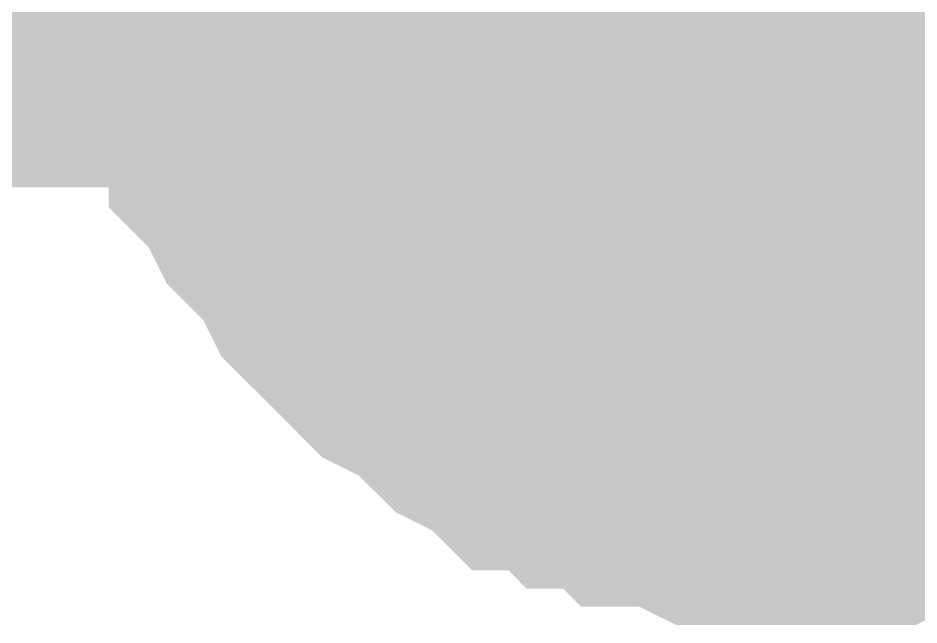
# Model space of a CAD drawing. Header units: inches. Extents: x 0 to 841, y 0 to 594.
# Drawn here: x 424.057 to 425.165, y 226.575 to 227.323 of the extents above; entities that cross this region are included whole.
import ezdxf

# ---------------------------------------------------------------- set-up
doc = ezdxf.new("R2010")
doc.units = ezdxf.units.IN
doc.layers.add('Sheet', color=255, linetype='Continuous')

msp = doc.modelspace()

# ---------------------------------------------------------------- linework, layer by layer
at = {"layer": 'Sheet'}
for points in [[(425.014, 232.4973, 0.7493, 0.7493, 0), (425.014, 227.4889, 0.7493, 0.7493, 0)], [(420.0059, 227.4889, 0.7493, 0.7493, 0), (425.014, 227.4889, 0.7493, 0.7493, 0)], [(425.014, 227.4889, 0.7493, 0.7493, 0), (455.0177, 227.4889, 0.7493, 0.7493, 0)], [(425.014, 226.7253, 0.2997, 0.2997, 0), (424.9691, 226.7253, 0.2997, 0.2997, 0), (424.9242, 226.7253, 0.2997, 0.2997, 0), (424.9017, 226.7253, 0.2997, 0.2997, 0), (424.8568, 226.7477, 0.2997, 0.2997, 0), (424.8119, 226.7477, 0.2997, 0.2997, 0), (424.7894, 226.7702, 0.2997, 0.2997, 0), (424.7445, 226.7702, 0.2997, 0.2997, 0), (424.7221, 226.7927, 0.2997, 0.2997, 0), (424.6772, 226.7927, 0.2997, 0.2997, 0), (424.6547, 226.8151, 0.2997, 0.2997, 0), (424.6098, 226.8376, 0.2997, 0.2997, 0), (424.5873, 226.86, 0.2997, 0.2997, 0), (424.5649, 226.8825, 0.2997, 0.2997, 0), (424.5199, 226.9049, 0.2997, 0.2997, 0), (424.4975, 226.9274, 0.2997, 0.2997, 0), (424.475, 226.9499, 0.2997, 0.2997, 0), (424.4526, 226.9723, 0.2997, 0.2997, 0), (424.4301, 226.9948, 0.2997, 0.2997, 0), (424.4077, 227.0397, 0.2997, 0.2997, 0), (424.3852, 227.0622, 0.2997, 0.2997, 0), (424.3627, 227.0846, 0.2997, 0.2997, 0), (424.3403, 227.1295, 0.2997, 0.2997, 0), (424.3178, 227.152, 0.2997, 0.2997, 0), (424.3178, 227.1969, 0.2997, 0.2997, 0), (424.2954, 227.2194, 0.2997, 0.2997, 0), (424.2954, 227.2643, 0.2997, 0.2997, 0), (424.2729, 227.2868, 0.2997, 0.2997, 0), (424.2729, 227.3317, 0.2997, 0.2997, 0), (424.2505, 227.3766, 0.2997, 0.2997, 0), (424.2505, 227.399, 0.2997, 0.2997, 0), (424.2505, 227.444, 0.2997, 0.2997, 0), (424.2505, 227.4889, 0.2997, 0.2997, 0)], [(425.014, 226.7253, 0.2997, 0.2997, 0), (424.9691, 226.7253, 0.2997, 0.2997, 0), (424.9242, 226.7253, 0.2997, 0.2997, 0), (424.9017, 226.7253, 0.2997, 0.2997, 0), (424.8568, 226.7477, 0.2997, 0.2997, 0), (424.8119, 226.7477, 0.2997, 0.2997, 0), (424.7894, 226.7702, 0.2997, 0.2997, 0), (424.7445, 226.7702, 0.2997, 0.2997, 0), (424.7221, 226.7927, 0.2997, 0.2997, 0), (424.6772, 226.7927, 0.2997, 0.2997, 0), (424.6547, 226.8151, 0.2997, 0.2997, 0), (424.6098, 226.8376, 0.2997, 0.2997, 0), (424.5873, 226.86, 0.2997, 0.2997, 0), (424.5649, 226.8825, 0.2997, 0.2997, 0), (424.5199, 226.9049, 0.2997, 0.2997, 0), (424.4975, 226.9274, 0.2997, 0.2997, 0), (424.475, 226.9499, 0.2997, 0.2997, 0), (424.4526, 226.9723, 0.2997, 0.2997, 0), (424.4301, 226.9948, 0.2997, 0.2997, 0), (424.4077, 227.0397, 0.2997, 0.2997, 0), (424.3852, 227.0622, 0.2997, 0.2997, 0), (424.3627, 227.0846, 0.2997, 0.2997, 0), (424.3403, 227.1295, 0.2997, 0.2997, 0), (424.3178, 227.152, 0.2997, 0.2997, 0), (424.3178, 227.1969, 0.2997, 0.2997, 0), (424.2954, 227.2194, 0.2997, 0.2997, 0), (424.2954, 227.2643, 0.2997, 0.2997, 0), (424.2729, 227.2868, 0.2997, 0.2997, 0), (424.2729, 227.3317, 0.2997, 0.2997, 0), (424.2505, 227.3766, 0.2997, 0.2997, 0), (424.2505, 227.399, 0.2997, 0.2997, 0), (424.2505, 227.444, 0.2997, 0.2997, 0), (424.2505, 227.4889, 0.2997, 0.2997, 0)], [(425.014, 226.7253, 0.2997, 0.2997, 0), (424.9691, 226.7253, 0.2997, 0.2997, 0), (424.9242, 226.7253, 0.2997, 0.2997, 0), (424.9017, 226.7253, 0.2997, 0.2997, 0), (424.8568, 226.7477, 0.2997, 0.2997, 0), (424.8119, 226.7477, 0.2997, 0.2997, 0), (424.7894, 226.7702, 0.2997, 0.2997, 0), (424.7445, 226.7702, 0.2997, 0.2997, 0), (424.7221, 226.7927, 0.2997, 0.2997, 0), (424.6772, 226.7927, 0.2997, 0.2997, 0), (424.6547, 226.8151, 0.2997, 0.2997, 0), (424.6098, 226.8376, 0.2997, 0.2997, 0), (424.5873, 226.86, 0.2997, 0.2997, 0), (424.5649, 226.8825, 0.2997, 0.2997, 0), (424.5199, 226.9049, 0.2997, 0.2997, 0), (424.4975, 226.9274, 0.2997, 0.2997, 0), (424.475, 226.9499, 0.2997, 0.2997, 0), (424.4526, 226.9723, 0.2997, 0.2997, 0), (424.4301, 226.9948, 0.2997, 0.2997, 0), (424.4077, 227.0397, 0.2997, 0.2997, 0), (424.3852, 227.0622, 0.2997, 0.2997, 0), (424.3627, 227.0846, 0.2997, 0.2997, 0), (424.3403, 227.1295, 0.2997, 0.2997, 0), (424.3178, 227.152, 0.2997, 0.2997, 0), (424.3178, 227.1969, 0.2997, 0.2997, 0), (424.2954, 227.2194, 0.2997, 0.2997, 0), (424.2954, 227.2643, 0.2997, 0.2997, 0), (424.2729, 227.2868, 0.2997, 0.2997, 0), (424.2729, 227.3317, 0.2997, 0.2997, 0), (424.2505, 227.3766, 0.2997, 0.2997, 0), (424.2505, 227.399, 0.2997, 0.2997, 0), (424.2505, 227.444, 0.2997, 0.2997, 0), (424.2505, 227.4889, 0.2997, 0.2997, 0)], [(425.014, 226.7253, 0.2997, 0.2997, 0), (424.9691, 226.7253, 0.2997, 0.2997, 0), (424.9242, 226.7253, 0.2997, 0.2997, 0), (424.9017, 226.7253, 0.2997, 0.2997, 0), (424.8568, 226.7477, 0.2997, 0.2997, 0), (424.8119, 226.7477, 0.2997, 0.2997, 0), (424.7894, 226.7702, 0.2997, 0.2997, 0), (424.7445, 226.7702, 0.2997, 0.2997, 0), (424.7221, 226.7927, 0.2997, 0.2997, 0), (424.6772, 226.7927, 0.2997, 0.2997, 0), (424.6547, 226.8151, 0.2997, 0.2997, 0), (424.6098, 226.8376, 0.2997, 0.2997, 0), (424.5873, 226.86, 0.2997, 0.2997, 0), (424.5649, 226.8825, 0.2997, 0.2997, 0), (424.5199, 226.9049, 0.2997, 0.2997, 0), (424.4975, 226.9274, 0.2997, 0.2997, 0), (424.475, 226.9499, 0.2997, 0.2997, 0), (424.4526, 226.9723, 0.2997, 0.2997, 0), (424.4301, 226.9948, 0.2997, 0.2997, 0), (424.4077, 227.0397, 0.2997, 0.2997, 0), (424.3852, 227.0622, 0.2997, 0.2997, 0), (424.3627, 227.0846, 0.2997, 0.2997, 0), (424.3403, 227.1295, 0.2997, 0.2997, 0), (424.3178, 227.152, 0.2997, 0.2997, 0), (424.3178, 227.1969, 0.2997, 0.2997, 0), (424.2954, 227.2194, 0.2997, 0.2997, 0), (424.2954, 227.2643, 0.2997, 0.2997, 0), (424.2729, 227.2868, 0.2997, 0.2997, 0), (424.2729, 227.3317, 0.2997, 0.2997, 0), (424.2505, 227.3766, 0.2997, 0.2997, 0), (424.2505, 227.399, 0.2997, 0.2997, 0), (424.2505, 227.444, 0.2997, 0.2997, 0), (424.2505, 227.4889, 0.2997, 0.2997, 0)], [(425.014, 226.9723, 0.2997, 0.2997, 0), (424.9916, 226.9723, 0.2997, 0.2997, 0), (424.9691, 226.9723, 0.2997, 0.2997, 0), (424.9242, 226.9723, 0.2997, 0.2997, 0), (424.9017, 226.9723, 0.2997, 0.2997, 0), (424.8793, 226.9948, 0.2997, 0.2997, 0), (424.8568, 226.9948, 0.2997, 0.2997, 0), (424.8344, 226.9948, 0.2997, 0.2997, 0), (424.8119, 227.0172, 0.2997, 0.2997, 0), (424.7894, 227.0172, 0.2997, 0.2997, 0), (424.767, 227.0397, 0.2997, 0.2997, 0), (424.7445, 227.0397, 0.2997, 0.2997, 0), (424.7221, 227.0622, 0.2997, 0.2997, 0), (424.6996, 227.0846, 0.2997, 0.2997, 0), (424.6772, 227.0846, 0.2997, 0.2997, 0), (424.6547, 227.1071, 0.2997, 0.2997, 0), (424.6547, 227.1295, 0.2997, 0.2997, 0), (424.6322, 227.152, 0.2997, 0.2997, 0), (424.6098, 227.1745, 0.2997, 0.2997, 0), (424.5873, 227.1969, 0.2997, 0.2997, 0), (424.5873, 227.1969, 0.2997, 0.2997, 0), (424.5649, 227.2194, 0.2997, 0.2997, 0), (424.5649, 227.2418, 0.2997, 0.2997, 0), (424.5424, 227.2643, 0.2997, 0.2997, 0), (424.5424, 227.2868, 0.2997, 0.2997, 0), (424.5199, 227.3092, 0.2997, 0.2997, 0), (424.5199, 227.3317, 0.2997, 0.2997, 0), (424.5199, 227.3541, 0.2997, 0.2997, 0), (424.4975, 227.399, 0.2997, 0.2997, 0), (424.4975, 227.4215, 0.2997, 0.2997, 0), (424.4975, 227.444, 0.2997, 0.2997, 0), (424.4975, 227.4664, 0.2997, 0.2997, 0), (424.4975, 227.4889, 0.2997, 0.2997, 0)], [(425.014, 226.9723, 0.2997, 0.2997, 0), (424.9916, 226.9723, 0.2997, 0.2997, 0), (424.9691, 226.9723, 0.2997, 0.2997, 0), (424.9242, 226.9723, 0.2997, 0.2997, 0), (424.9017, 226.9723, 0.2997, 0.2997, 0), (424.8793, 226.9948, 0.2997, 0.2997, 0), (424.8568, 226.9948, 0.2997, 0.2997, 0), (424.8344, 226.9948, 0.2997, 0.2997, 0), (424.8119, 227.0172, 0.2997, 0.2997, 0), (424.7894, 227.0172, 0.2997, 0.2997, 0), (424.767, 227.0397, 0.2997, 0.2997, 0), (424.7445, 227.0397, 0.2997, 0.2997, 0), (424.7221, 227.0622, 0.2997, 0.2997, 0), (424.6996, 227.0846, 0.2997, 0.2997, 0), (424.6772, 227.0846, 0.2997, 0.2997, 0), (424.6547, 227.1071, 0.2997, 0.2997, 0), (424.6547, 227.1295, 0.2997, 0.2997, 0), (424.6322, 227.152, 0.2997, 0.2997, 0), (424.6098, 227.1745, 0.2997, 0.2997, 0), (424.5873, 227.1969, 0.2997, 0.2997, 0), (424.5873, 227.1969, 0.2997, 0.2997, 0), (424.5649, 227.2194, 0.2997, 0.2997, 0), (424.5649, 227.2418, 0.2997, 0.2997, 0), (424.5424, 227.2643, 0.2997, 0.2997, 0), (424.5424, 227.2868, 0.2997, 0.2997, 0), (424.5199, 227.3092, 0.2997, 0.2997, 0), (424.5199, 227.3317, 0.2997, 0.2997, 0), (424.5199, 227.3541, 0.2997, 0.2997, 0), (424.4975, 227.399, 0.2997, 0.2997, 0), (424.4975, 227.4215, 0.2997, 0.2997, 0), (424.4975, 227.444, 0.2997, 0.2997, 0), (424.4975, 227.4664, 0.2997, 0.2997, 0), (424.4975, 227.4889, 0.2997, 0.2997, 0)], [(425.014, 226.9723, 0.2997, 0.2997, 0), (424.9916, 226.9723, 0.2997, 0.2997, 0), (424.9691, 226.9723, 0.2997, 0.2997, 0), (424.9242, 226.9723, 0.2997, 0.2997, 0), (424.9017, 226.9723, 0.2997, 0.2997, 0), (424.8793, 226.9948, 0.2997, 0.2997, 0), (424.8568, 226.9948, 0.2997, 0.2997, 0), (424.8344, 226.9948, 0.2997, 0.2997, 0), (424.8119, 227.0172, 0.2997, 0.2997, 0), (424.7894, 227.0172, 0.2997, 0.2997, 0), (424.767, 227.0397, 0.2997, 0.2997, 0), (424.7445, 227.0397, 0.2997, 0.2997, 0), (424.7221, 227.0622, 0.2997, 0.2997, 0), (424.6996, 227.0846, 0.2997, 0.2997, 0), (424.6772, 227.0846, 0.2997, 0.2997, 0), (424.6547, 227.1071, 0.2997, 0.2997, 0), (424.6547, 227.1295, 0.2997, 0.2997, 0), (424.6322, 227.152, 0.2997, 0.2997, 0), (424.6098, 227.1745, 0.2997, 0.2997, 0), (424.5873, 227.1969, 0.2997, 0.2997, 0), (424.5873, 227.1969, 0.2997, 0.2997, 0), (424.5649, 227.2194, 0.2997, 0.2997, 0), (424.5649, 227.2418, 0.2997, 0.2997, 0), (424.5424, 227.2643, 0.2997, 0.2997, 0), (424.5424, 227.2868, 0.2997, 0.2997, 0), (424.5199, 227.3092, 0.2997, 0.2997, 0), (424.5199, 227.3317, 0.2997, 0.2997, 0), (424.5199, 227.3541, 0.2997, 0.2997, 0), (424.4975, 227.399, 0.2997, 0.2997, 0), (424.4975, 227.4215, 0.2997, 0.2997, 0), (424.4975, 227.444, 0.2997, 0.2997, 0), (424.4975, 227.4664, 0.2997, 0.2997, 0), (424.4975, 227.4889, 0.2997, 0.2997, 0)], [(425.014, 226.9723, 0.0991, 0.0991, 0), (424.9916, 226.9723, 0.0991, 0.0991, 0), (424.9691, 226.9723, 0.0991, 0.0991, 0), (424.9242, 226.9723, 0.0991, 0.0991, 0), (424.9017, 226.9723, 0.0991, 0.0991, 0), (424.8793, 226.9948, 0.0991, 0.0991, 0), (424.8568, 226.9948, 0.0991, 0.0991, 0), (424.8344, 226.9948, 0.0991, 0.0991, 0), (424.8119, 227.0172, 0.0991, 0.0991, 0), (424.7894, 227.0172, 0.0991, 0.0991, 0), (424.767, 227.0397, 0.0991, 0.0991, 0), (424.7445, 227.0397, 0.0991, 0.0991, 0), (424.7221, 227.0622, 0.0991, 0.0991, 0), (424.6996, 227.0846, 0.0991, 0.0991, 0), (424.6772, 227.0846, 0.0991, 0.0991, 0), (424.6547, 227.1071, 0.0991, 0.0991, 0), (424.6547, 227.1295, 0.0991, 0.0991, 0), (424.6322, 227.152, 0.0991, 0.0991, 0), (424.6098, 227.1745, 0.0991, 0.0991, 0), (424.5873, 227.1969, 0.0991, 0.0991, 0), (424.5873, 227.1969, 0.0991, 0.0991, 0), (424.5649, 227.2194, 0.0991, 0.0991, 0), (424.5649, 227.2418, 0.0991, 0.0991, 0), (424.5424, 227.2643, 0.0991, 0.0991, 0), (424.5424, 227.2868, 0.0991, 0.0991, 0), (424.5199, 227.3092, 0.0991, 0.0991, 0), (424.5199, 227.3317, 0.0991, 0.0991, 0), (424.5199, 227.3541, 0.0991, 0.0991, 0), (424.4975, 227.399, 0.0991, 0.0991, 0)], [(425.014, 226.9723, 0.0991, 0.0991, 0), (424.9916, 226.9723, 0.0991, 0.0991, 0), (424.9691, 226.9723, 0.0991, 0.0991, 0), (424.9242, 226.9723, 0.0991, 0.0991, 0), (424.9017, 226.9723, 0.0991, 0.0991, 0), (424.8793, 226.9948, 0.0991, 0.0991, 0), (424.8568, 226.9948, 0.0991, 0.0991, 0), (424.8344, 226.9948, 0.0991, 0.0991, 0), (424.8119, 227.0172, 0.0991, 0.0991, 0), (424.7894, 227.0172, 0.0991, 0.0991, 0), (424.767, 227.0397, 0.0991, 0.0991, 0), (424.7445, 227.0397, 0.0991, 0.0991, 0), (424.7221, 227.0622, 0.0991, 0.0991, 0), (424.6996, 227.0846, 0.0991, 0.0991, 0), (424.6772, 227.0846, 0.0991, 0.0991, 0), (424.6547, 227.1071, 0.0991, 0.0991, 0), (424.6547, 227.1295, 0.0991, 0.0991, 0), (424.6322, 227.152, 0.0991, 0.0991, 0), (424.6098, 227.1745, 0.0991, 0.0991, 0), (424.5873, 227.1969, 0.0991, 0.0991, 0), (424.5873, 227.1969, 0.0991, 0.0991, 0), (424.5649, 227.2194, 0.0991, 0.0991, 0), (424.5649, 227.2418, 0.0991, 0.0991, 0), (424.5424, 227.2643, 0.0991, 0.0991, 0), (424.5424, 227.2868, 0.0991, 0.0991, 0), (424.5199, 227.3092, 0.0991, 0.0991, 0), (424.5199, 227.3317, 0.0991, 0.0991, 0), (424.5199, 227.3541, 0.0991, 0.0991, 0), (424.4975, 227.399, 0.0991, 0.0991, 0)], [(425.014, 226.9723, 0.0991, 0.0991, 0), (424.9916, 226.9723, 0.0991, 0.0991, 0), (424.9691, 226.9723, 0.0991, 0.0991, 0), (424.9242, 226.9723, 0.0991, 0.0991, 0), (424.9017, 226.9723, 0.0991, 0.0991, 0), (424.8793, 226.9948, 0.0991, 0.0991, 0), (424.8568, 226.9948, 0.0991, 0.0991, 0), (424.8344, 226.9948, 0.0991, 0.0991, 0), (424.8119, 227.0172, 0.0991, 0.0991, 0), (424.7894, 227.0172, 0.0991, 0.0991, 0), (424.767, 227.0397, 0.0991, 0.0991, 0), (424.7445, 227.0397, 0.0991, 0.0991, 0), (424.7221, 227.0622, 0.0991, 0.0991, 0), (424.6996, 227.0846, 0.0991, 0.0991, 0), (424.6772, 227.0846, 0.0991, 0.0991, 0), (424.6547, 227.1071, 0.0991, 0.0991, 0), (424.6547, 227.1295, 0.0991, 0.0991, 0), (424.6322, 227.152, 0.0991, 0.0991, 0), (424.6098, 227.1745, 0.0991, 0.0991, 0), (424.5873, 227.1969, 0.0991, 0.0991, 0), (424.5873, 227.1969, 0.0991, 0.0991, 0), (424.5649, 227.2194, 0.0991, 0.0991, 0), (424.5649, 227.2418, 0.0991, 0.0991, 0), (424.5424, 227.2643, 0.0991, 0.0991, 0), (424.5424, 227.2868, 0.0991, 0.0991, 0), (424.5199, 227.3092, 0.0991, 0.0991, 0), (424.5199, 227.3317, 0.0991, 0.0991, 0), (424.5199, 227.3541, 0.0991, 0.0991, 0), (424.4975, 227.399, 0.0991, 0.0991, 0)], [(425.014, 226.7253, 0.0991, 0.0991, 0), (424.9691, 226.7253, 0.0991, 0.0991, 0), (424.9242, 226.7253, 0.0991, 0.0991, 0), (424.9017, 226.7253, 0.0991, 0.0991, 0), (424.8568, 226.7477, 0.0991, 0.0991, 0), (424.8119, 226.7477, 0.0991, 0.0991, 0), (424.7894, 226.7702, 0.0991, 0.0991, 0), (424.7445, 226.7702, 0.0991, 0.0991, 0), (424.7221, 226.7927, 0.0991, 0.0991, 0), (424.6772, 226.7927, 0.0991, 0.0991, 0), (424.6547, 226.8151, 0.0991, 0.0991, 0), (424.6098, 226.8376, 0.0991, 0.0991, 0), (424.5873, 226.86, 0.0991, 0.0991, 0), (424.5649, 226.8825, 0.0991, 0.0991, 0), (424.5199, 226.9049, 0.0991, 0.0991, 0), (424.4975, 226.9274, 0.0991, 0.0991, 0), (424.475, 226.9499, 0.0991, 0.0991, 0), (424.4526, 226.9723, 0.0991, 0.0991, 0), (424.4301, 226.9948, 0.0991, 0.0991, 0), (424.4077, 227.0397, 0.0991, 0.0991, 0), (424.3852, 227.0622, 0.0991, 0.0991, 0), (424.3627, 227.0846, 0.0991, 0.0991, 0), (424.3403, 227.1295, 0.0991, 0.0991, 0), (424.3178, 227.152, 0.0991, 0.0991, 0), (424.3178, 227.1969, 0.0991, 0.0991, 0), (424.2954, 227.2194, 0.0991, 0.0991, 0), (424.2954, 227.2643, 0.0991, 0.0991, 0), (424.2729, 227.2868, 0.0991, 0.0991, 0), (424.2729, 227.3317, 0.0991, 0.0991, 0), (424.2505, 227.3766, 0.0991, 0.0991, 0)], [(425.014, 226.7253, 0.0991, 0.0991, 0), (424.9691, 226.7253, 0.0991, 0.0991, 0), (424.9242, 226.7253, 0.0991, 0.0991, 0), (424.9017, 226.7253, 0.0991, 0.0991, 0), (424.8568, 226.7477, 0.0991, 0.0991, 0), (424.8119, 226.7477, 0.0991, 0.0991, 0), (424.7894, 226.7702, 0.0991, 0.0991, 0), (424.7445, 226.7702, 0.0991, 0.0991, 0), (424.7221, 226.7927, 0.0991, 0.0991, 0), (424.6772, 226.7927, 0.0991, 0.0991, 0), (424.6547, 226.8151, 0.0991, 0.0991, 0), (424.6098, 226.8376, 0.0991, 0.0991, 0), (424.5873, 226.86, 0.0991, 0.0991, 0), (424.5649, 226.8825, 0.0991, 0.0991, 0), (424.5199, 226.9049, 0.0991, 0.0991, 0), (424.4975, 226.9274, 0.0991, 0.0991, 0), (424.475, 226.9499, 0.0991, 0.0991, 0), (424.4526, 226.9723, 0.0991, 0.0991, 0), (424.4301, 226.9948, 0.0991, 0.0991, 0), (424.4077, 227.0397, 0.0991, 0.0991, 0), (424.3852, 227.0622, 0.0991, 0.0991, 0), (424.3627, 227.0846, 0.0991, 0.0991, 0), (424.3403, 227.1295, 0.0991, 0.0991, 0), (424.3178, 227.152, 0.0991, 0.0991, 0), (424.3178, 227.1969, 0.0991, 0.0991, 0), (424.2954, 227.2194, 0.0991, 0.0991, 0), (424.2954, 227.2643, 0.0991, 0.0991, 0), (424.2729, 227.2868, 0.0991, 0.0991, 0), (424.2729, 227.3317, 0.0991, 0.0991, 0), (424.2505, 227.3766, 0.0991, 0.0991, 0)], [(425.014, 226.7253, 0.0991, 0.0991, 0), (424.9691, 226.7253, 0.0991, 0.0991, 0), (424.9242, 226.7253, 0.0991, 0.0991, 0), (424.9017, 226.7253, 0.0991, 0.0991, 0), (424.8568, 226.7477, 0.0991, 0.0991, 0), (424.8119, 226.7477, 0.0991, 0.0991, 0), (424.7894, 226.7702, 0.0991, 0.0991, 0), (424.7445, 226.7702, 0.0991, 0.0991, 0), (424.7221, 226.7927, 0.0991, 0.0991, 0), (424.6772, 226.7927, 0.0991, 0.0991, 0), (424.6547, 226.8151, 0.0991, 0.0991, 0), (424.6098, 226.8376, 0.0991, 0.0991, 0), (424.5873, 226.86, 0.0991, 0.0991, 0), (424.5649, 226.8825, 0.0991, 0.0991, 0), (424.5199, 226.9049, 0.0991, 0.0991, 0), (424.4975, 226.9274, 0.0991, 0.0991, 0), (424.475, 226.9499, 0.0991, 0.0991, 0), (424.4526, 226.9723, 0.0991, 0.0991, 0), (424.4301, 226.9948, 0.0991, 0.0991, 0), (424.4077, 227.0397, 0.0991, 0.0991, 0), (424.3852, 227.0622, 0.0991, 0.0991, 0), (424.3627, 227.0846, 0.0991, 0.0991, 0), (424.3403, 227.1295, 0.0991, 0.0991, 0), (424.3178, 227.152, 0.0991, 0.0991, 0), (424.3178, 227.1969, 0.0991, 0.0991, 0), (424.2954, 227.2194, 0.0991, 0.0991, 0), (424.2954, 227.2643, 0.0991, 0.0991, 0), (424.2729, 227.2868, 0.0991, 0.0991, 0), (424.2729, 227.3317, 0.0991, 0.0991, 0), (424.2505, 227.3766, 0.0991, 0.0991, 0)], [(425.014, 226.7253, 0.0991, 0.0991, 0), (424.9691, 226.7253, 0.0991, 0.0991, 0), (424.9242, 226.7253, 0.0991, 0.0991, 0), (424.9017, 226.7253, 0.0991, 0.0991, 0), (424.8568, 226.7477, 0.0991, 0.0991, 0), (424.8119, 226.7477, 0.0991, 0.0991, 0), (424.7894, 226.7702, 0.0991, 0.0991, 0), (424.7445, 226.7702, 0.0991, 0.0991, 0), (424.7221, 226.7927, 0.0991, 0.0991, 0), (424.6772, 226.7927, 0.0991, 0.0991, 0), (424.6547, 226.8151, 0.0991, 0.0991, 0), (424.6098, 226.8376, 0.0991, 0.0991, 0), (424.5873, 226.86, 0.0991, 0.0991, 0), (424.5649, 226.8825, 0.0991, 0.0991, 0), (424.5199, 226.9049, 0.0991, 0.0991, 0), (424.4975, 226.9274, 0.0991, 0.0991, 0), (424.475, 226.9499, 0.0991, 0.0991, 0), (424.4526, 226.9723, 0.0991, 0.0991, 0), (424.4301, 226.9948, 0.0991, 0.0991, 0), (424.4077, 227.0397, 0.0991, 0.0991, 0), (424.3852, 227.0622, 0.0991, 0.0991, 0), (424.3627, 227.0846, 0.0991, 0.0991, 0), (424.3403, 227.1295, 0.0991, 0.0991, 0), (424.3178, 227.152, 0.0991, 0.0991, 0), (424.3178, 227.1969, 0.0991, 0.0991, 0), (424.2954, 227.2194, 0.0991, 0.0991, 0), (424.2954, 227.2643, 0.0991, 0.0991, 0), (424.2729, 227.2868, 0.0991, 0.0991, 0), (424.2729, 227.3317, 0.0991, 0.0991, 0), (424.2505, 227.3766, 0.0991, 0.0991, 0)], [(425.3284, 227.0846, 0.2997, 0.2997, 0), (425.306, 227.0846, 0.2997, 0.2997, 0), (425.2835, 227.0622, 0.2997, 0.2997, 0), (425.2611, 227.0397, 0.2997, 0.2997, 0), (425.2386, 227.0397, 0.2997, 0.2997, 0), (425.2161, 227.0172, 0.2997, 0.2997, 0), (425.2161, 227.0172, 0.2997, 0.2997, 0), (425.1937, 226.9948, 0.2997, 0.2997, 0), (425.1488, 226.9948, 0.2997, 0.2997, 0), (425.1263, 226.9948, 0.2997, 0.2997, 0), (425.1039, 226.9723, 0.2997, 0.2997, 0), (425.0814, 226.9723, 0.2997, 0.2997, 0), (425.0589, 226.9723, 0.2997, 0.2997, 0), (425.0365, 226.9723, 0.2997, 0.2997, 0), (425.014, 226.9723, 0.2997, 0.2997, 0)], [(425.3284, 227.0846, 0.2997, 0.2997, 0), (425.306, 227.0846, 0.2997, 0.2997, 0), (425.2835, 227.0622, 0.2997, 0.2997, 0), (425.2611, 227.0397, 0.2997, 0.2997, 0), (425.2386, 227.0397, 0.2997, 0.2997, 0), (425.2161, 227.0172, 0.2997, 0.2997, 0), (425.2161, 227.0172, 0.2997, 0.2997, 0), (425.1937, 226.9948, 0.2997, 0.2997, 0), (425.1488, 226.9948, 0.2997, 0.2997, 0), (425.1263, 226.9948, 0.2997, 0.2997, 0), (425.1039, 226.9723, 0.2997, 0.2997, 0), (425.0814, 226.9723, 0.2997, 0.2997, 0), (425.0589, 226.9723, 0.2997, 0.2997, 0), (425.0365, 226.9723, 0.2997, 0.2997, 0), (425.014, 226.9723, 0.2997, 0.2997, 0)], [(425.3284, 227.0846, 0.2997, 0.2997, 0), (425.306, 227.0846, 0.2997, 0.2997, 0), (425.2835, 227.0622, 0.2997, 0.2997, 0), (425.2611, 227.0397, 0.2997, 0.2997, 0), (425.2386, 227.0397, 0.2997, 0.2997, 0), (425.2161, 227.0172, 0.2997, 0.2997, 0), (425.2161, 227.0172, 0.2997, 0.2997, 0), (425.1937, 226.9948, 0.2997, 0.2997, 0), (425.1488, 226.9948, 0.2997, 0.2997, 0), (425.1263, 226.9948, 0.2997, 0.2997, 0), (425.1039, 226.9723, 0.2997, 0.2997, 0), (425.0814, 226.9723, 0.2997, 0.2997, 0), (425.0589, 226.9723, 0.2997, 0.2997, 0), (425.0365, 226.9723, 0.2997, 0.2997, 0), (425.014, 226.9723, 0.2997, 0.2997, 0)], [(425.2161, 227.0172, 0.0991, 0.0991, 0), (425.1937, 226.9948, 0.0991, 0.0991, 0), (425.1488, 226.9948, 0.0991, 0.0991, 0), (425.1263, 226.9948, 0.0991, 0.0991, 0), (425.1039, 226.9723, 0.0991, 0.0991, 0), (425.0814, 226.9723, 0.0991, 0.0991, 0), (425.0589, 226.9723, 0.0991, 0.0991, 0), (425.0365, 226.9723, 0.0991, 0.0991, 0), (425.014, 226.9723, 0.0991, 0.0991, 0)], [(425.2161, 227.0172, 0.0991, 0.0991, 0), (425.1937, 226.9948, 0.0991, 0.0991, 0), (425.1488, 226.9948, 0.0991, 0.0991, 0), (425.1263, 226.9948, 0.0991, 0.0991, 0), (425.1039, 226.9723, 0.0991, 0.0991, 0), (425.0814, 226.9723, 0.0991, 0.0991, 0), (425.0589, 226.9723, 0.0991, 0.0991, 0), (425.0365, 226.9723, 0.0991, 0.0991, 0), (425.014, 226.9723, 0.0991, 0.0991, 0)], [(425.2161, 227.0172, 0.0991, 0.0991, 0), (425.1937, 226.9948, 0.0991, 0.0991, 0), (425.1488, 226.9948, 0.0991, 0.0991, 0), (425.1263, 226.9948, 0.0991, 0.0991, 0), (425.1039, 226.9723, 0.0991, 0.0991, 0), (425.0814, 226.9723, 0.0991, 0.0991, 0), (425.0589, 226.9723, 0.0991, 0.0991, 0), (425.0365, 226.9723, 0.0991, 0.0991, 0), (425.014, 226.9723, 0.0991, 0.0991, 0)], [(425.3509, 226.7927, 0.2997, 0.2997, 0), (425.306, 226.7927, 0.2997, 0.2997, 0), (425.2835, 226.7702, 0.2997, 0.2997, 0), (425.2386, 226.7702, 0.2997, 0.2997, 0), (425.2161, 226.7477, 0.2997, 0.2997, 0), (425.1712, 226.7477, 0.2997, 0.2997, 0), (425.1263, 226.7253, 0.2997, 0.2997, 0), (425.1039, 226.7253, 0.2997, 0.2997, 0), (425.0589, 226.7253, 0.2997, 0.2997, 0), (425.014, 226.7253, 0.2997, 0.2997, 0)], [(425.3509, 226.7927, 0.2997, 0.2997, 0), (425.306, 226.7927, 0.2997, 0.2997, 0), (425.2835, 226.7702, 0.2997, 0.2997, 0), (425.2386, 226.7702, 0.2997, 0.2997, 0), (425.2161, 226.7477, 0.2997, 0.2997, 0), (425.1712, 226.7477, 0.2997, 0.2997, 0), (425.1263, 226.7253, 0.2997, 0.2997, 0), (425.1039, 226.7253, 0.2997, 0.2997, 0), (425.0589, 226.7253, 0.2997, 0.2997, 0), (425.014, 226.7253, 0.2997, 0.2997, 0)], [(425.3509, 226.7927, 0.2997, 0.2997, 0), (425.306, 226.7927, 0.2997, 0.2997, 0), (425.2835, 226.7702, 0.2997, 0.2997, 0), (425.2386, 226.7702, 0.2997, 0.2997, 0), (425.2161, 226.7477, 0.2997, 0.2997, 0), (425.1712, 226.7477, 0.2997, 0.2997, 0), (425.1263, 226.7253, 0.2997, 0.2997, 0), (425.1039, 226.7253, 0.2997, 0.2997, 0), (425.0589, 226.7253, 0.2997, 0.2997, 0), (425.014, 226.7253, 0.2997, 0.2997, 0)], [(425.3509, 226.7927, 0.2997, 0.2997, 0), (425.306, 226.7927, 0.2997, 0.2997, 0), (425.2835, 226.7702, 0.2997, 0.2997, 0), (425.2386, 226.7702, 0.2997, 0.2997, 0), (425.2161, 226.7477, 0.2997, 0.2997, 0), (425.1712, 226.7477, 0.2997, 0.2997, 0), (425.1263, 226.7253, 0.2997, 0.2997, 0), (425.1039, 226.7253, 0.2997, 0.2997, 0), (425.0589, 226.7253, 0.2997, 0.2997, 0), (425.014, 226.7253, 0.2997, 0.2997, 0)], [(425.2161, 226.7477, 0.0991, 0.0991, 0), (425.1712, 226.7477, 0.0991, 0.0991, 0), (425.1263, 226.7253, 0.0991, 0.0991, 0), (425.1039, 226.7253, 0.0991, 0.0991, 0), (425.0589, 226.7253, 0.0991, 0.0991, 0), (425.014, 226.7253, 0.0991, 0.0991, 0)], [(425.2161, 226.7477, 0.0991, 0.0991, 0), (425.1712, 226.7477, 0.0991, 0.0991, 0), (425.1263, 226.7253, 0.0991, 0.0991, 0), (425.1039, 226.7253, 0.0991, 0.0991, 0), (425.0589, 226.7253, 0.0991, 0.0991, 0), (425.014, 226.7253, 0.0991, 0.0991, 0)], [(425.2161, 226.7477, 0.0991, 0.0991, 0), (425.1712, 226.7477, 0.0991, 0.0991, 0), (425.1263, 226.7253, 0.0991, 0.0991, 0), (425.1039, 226.7253, 0.0991, 0.0991, 0), (425.0589, 226.7253, 0.0991, 0.0991, 0), (425.014, 226.7253, 0.0991, 0.0991, 0)], [(425.2161, 226.7477, 0.0991, 0.0991, 0), (425.1712, 226.7477, 0.0991, 0.0991, 0), (425.1263, 226.7253, 0.0991, 0.0991, 0), (425.1039, 226.7253, 0.0991, 0.0991, 0), (425.0589, 226.7253, 0.0991, 0.0991, 0), (425.014, 226.7253, 0.0991, 0.0991, 0)]]:
    msp.add_lwpolyline(points, format="xyseb", dxfattribs=at)
msp.add_lwpolyline([(424.746, 227.5, 0.508, 0.508, 1), (425.254, 227.5, 0.508, 0.508, 1)], format="xyseb", close=True, dxfattribs=at)

doc.saveas('drawing.dxf')
